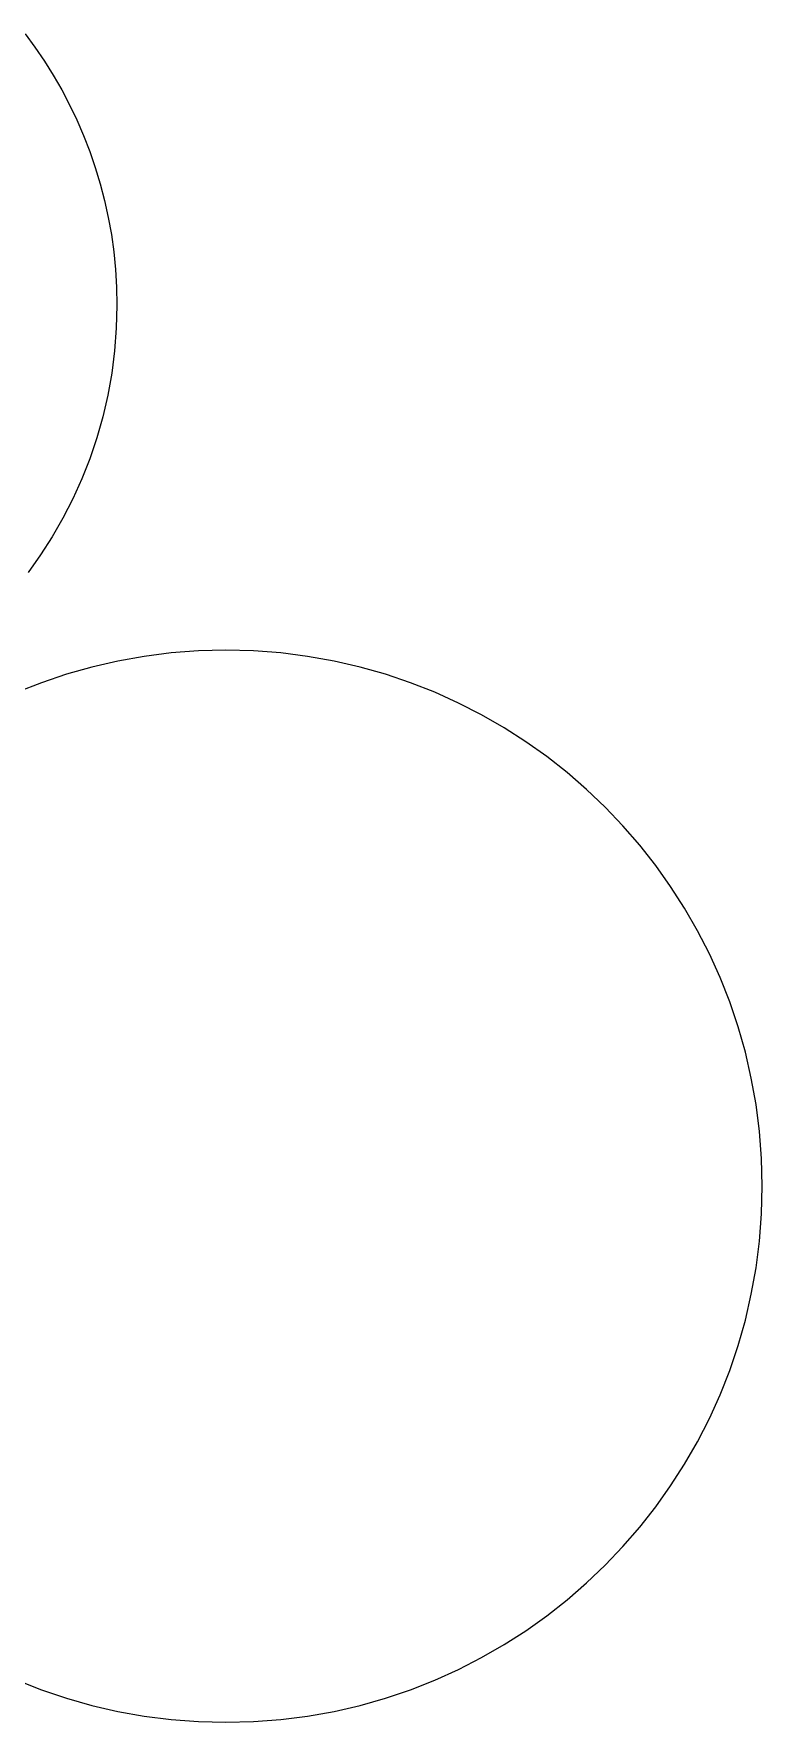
# Model space of a CAD drawing. Extents: x 565 to 768, y 225 to 402.
# Drawn here: x 700.3 to 768.3, y 225 to 382.5 of the extents above; entities that cross this region are included whole.
import ezdxf

# ---------------------------------------------------------------- set-up
doc = ezdxf.new("R2010")
doc.units = 0
doc.header["$MEASUREMENT"] = 0
doc.layers.add('Layer 1', color=7, linetype='Continuous')

msp = doc.modelspace()

# ---------------------------------------------------------------- linework, layer by layer
at = {"layer": 'Layer 1'}
for p, q in [((699.524296, 382.516531), (700.449803, 381.259972)), ((700.449803, 381.259972), (701.328798, 379.968146)), ((701.328798, 379.968146), (702.160044, 378.64229)), ((702.160044, 378.64229), (702.942305, 377.283641)), ((702.942305, 377.283641), (703.674344, 375.893435)), ((703.674344, 375.893435), (704.354925, 374.472907)), ((704.354925, 374.472907), (704.982812, 373.023296)), ((704.982812, 373.023296), (705.556769, 371.545837)), ((705.556769, 371.545837), (706.075558, 370.041766)), ((706.075558, 370.041766), (706.537943, 368.51232)), ((706.537943, 368.51232), (706.942689, 366.958735)), ((706.942689, 366.958735), (707.288558, 365.382247)), ((707.288558, 365.382247), (707.574315, 363.784094)), ((707.574315, 363.784094), (707.798722, 362.16551)), ((707.798722, 362.16551), (707.960544, 360.527733)), ((707.960544, 360.527733), (708.058544, 358.872)), ((708.058544, 358.872), (708.091485, 357.199545)), ((708.091485, 357.199545), (708.037251, 355.05468)), ((708.037251, 355.05468), (707.876295, 352.937973)), ((707.876295, 352.937973), (707.611235, 350.852042)), ((707.611235, 350.852042), (707.244691, 348.799506)), ((707.244691, 348.799506), (706.779281, 346.782984)), ((706.779281, 346.782984), (706.217625, 344.805095)), ((706.217625, 344.805095), (705.56234, 342.868458)), ((705.56234, 342.868458), (704.816046, 340.975691)), ((704.816046, 340.975691), (703.981363, 339.129414)), ((703.981363, 339.129414), (703.060907, 337.332244)), ((703.060907, 337.332244), (702.057299, 335.586801)), ((702.057299, 335.586801), (700.973158, 333.895704)), ((700.973158, 333.895704), (699.811101, 332.261572)), ((713.152122, 324.741771), (710.649009, 324.423699)), ((715.692167, 324.934919), (713.152122, 324.741771)), ((718.266, 325), (715.692167, 324.934919)), ((720.83983, 324.934919), (718.266, 325)), ((723.379873, 324.741771), (720.83983, 324.934919)), ((725.882984, 324.423699), (723.379873, 324.741771)), ((705.766145, 323.425353), (703.39268, 322.751364)), ((708.185969, 323.983846), (705.766145, 323.425353)), ((710.649009, 324.423699), (708.185969, 323.983846)), ((728.346022, 323.983846), (725.882984, 324.423699)), ((730.765844, 323.425353), (728.346022, 323.983846)), ((733.139307, 322.751364), (730.765844, 323.425353)), ((701.068717, 321.965022), (698.797398, 321.069468)), ((703.39268, 322.751364), (701.068717, 321.965022)), ((735.46327, 321.965022), (733.139307, 322.751364)), ((737.734588, 321.069468), (735.46327, 321.965022)), ((739.95012, 320.067846), (737.734588, 321.069468)), ((742.106722, 318.963299), (739.95012, 320.067846)), ((744.201254, 317.758968), (742.106722, 318.963299)), ((746.23057, 316.457997), (744.201254, 317.758968)), ((748.19153, 315.063528), (746.23057, 316.457997)), ((750.080991, 313.578703), (748.19153, 315.063528)), ((751.895809, 312.006666), (750.080991, 313.578703)), ((753.632842, 310.35056), (751.895809, 312.006666)), ((755.288948, 308.613526), (753.632842, 310.35056)), ((756.860984, 306.798706), (755.288948, 308.613526)), ((758.345808, 304.909246), (756.860984, 306.798706)), ((759.740276, 302.948286), (758.345808, 304.909246)), ((761.041246, 300.918968), (759.740276, 302.948286)), ((762.245575, 298.824437), (761.041246, 300.918968)), ((763.350122, 296.667835), (762.245575, 298.824437)), ((764.351743, 294.452304), (763.350122, 296.667835)), ((765.247296, 292.180986), (764.351743, 294.452304)), ((766.033637, 289.857025), (765.247296, 292.180986)), ((766.707625, 287.483563), (766.033637, 289.857025)), ((767.266117, 285.063742), (766.707625, 287.483563)), ((767.70597, 282.600706), (767.266117, 285.063742)), ((768.024042, 280.097597), (767.70597, 282.600706)), ((768.217189, 277.557557), (768.024042, 280.097597)), ((768.28227, 274.98373), (768.217189, 277.557557)), ((768.217189, 272.4099), (768.28227, 274.98373)), ((768.28227, 274.98373), (768.28227, 274.98373)), ((768.024042, 269.869857), (768.217189, 272.4099)), ((767.705971, 267.366746), (768.024042, 269.869857)), ((767.266119, 264.903708), (767.705971, 267.366746)), ((766.707627, 262.483886), (767.266119, 264.903708)), ((766.03364, 260.110423), (766.707627, 262.483886)), ((765.2473, 257.78646), (766.03364, 260.110423)), ((764.351748, 255.515142), (765.2473, 257.78646)), ((763.350128, 253.29961), (764.351748, 255.515142)), ((762.245582, 251.143007), (763.350128, 253.29961)), ((761.041254, 249.048476), (762.245582, 251.143007)), ((759.740285, 247.019159), (761.041254, 249.048476)), ((758.345818, 245.058199), (759.740285, 247.019159)), ((756.860995, 243.168739), (758.345818, 245.058199)), ((755.28896, 241.353921), (756.860995, 243.168739)), ((753.632855, 239.616888), (755.28896, 241.353921)), ((751.895822, 237.960782), (753.632855, 239.616888)), ((750.081005, 236.388746), (751.895822, 237.960782)), ((748.191545, 234.903922), (750.081005, 236.388746)), ((746.230585, 233.509454), (748.191545, 234.903922)), ((744.201268, 232.208484), (746.230585, 233.509454)), ((742.106737, 231.004154), (744.201268, 232.208484)), ((739.950134, 229.899608), (742.106737, 231.004154)), ((698.797426, 228.897977), (701.068744, 228.002427)), ((735.463283, 228.002434), (737.734602, 228.897987)), ((737.734602, 228.897987), (739.950134, 229.899608)), ((701.068744, 228.002427), (703.392705, 227.216087)), ((703.392705, 227.216087), (705.766167, 226.5421)), ((730.765855, 226.542104), (733.13932, 227.216092)), ((733.13932, 227.216092), (735.463283, 228.002434)), ((705.766167, 226.5421), (708.185988, 225.98361)), ((708.185988, 225.98361), (710.649024, 225.543758)), ((710.649024, 225.543758), (713.152133, 225.225687)), ((723.379878, 225.225688), (725.882991, 225.54376)), ((725.882991, 225.54376), (728.346031, 225.983612)), ((728.346031, 225.983612), (730.765855, 226.542104)), ((713.152133, 225.225687), (715.692173, 225.03254)), ((715.692173, 225.03254), (718.266, 224.96746)), ((718.266, 224.96746), (720.839833, 225.03254)), ((720.839833, 225.03254), (723.379878, 225.225688))]:
    msp.add_line(p, q, dxfattribs=at)

doc.saveas('drawing.dxf')
